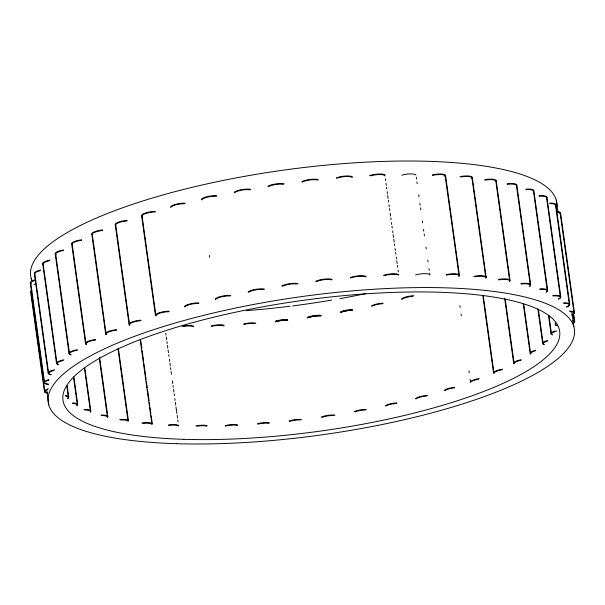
<?xml version="1.0" encoding="UTF-8"?>
<svg xmlns="http://www.w3.org/2000/svg" width="605" height="605" viewBox="0 0 605 605"><rect width="100%" height="100%" fill="white"/><g stroke="black" fill="none" stroke-linecap="round" stroke-linejoin="round"><path stroke-width="0.91" d="M560.563 212.786L574.41 312.528M560.185 213.278L574.032 313.012M573.691 313.987L574.727 321.444M573.185 313.549L574.349 321.936M556.29 200.081L557.969 212.173M571.922 312.649L573.858 326.602M555.882 204.52L569.728 304.262M555.503 205.004L569.35 304.746M546.912 197.048L560.767 296.783M560.389 297.274L546.534 197.532A9.491 2.496 -7.9 0 0 539.063 196.217M533.814 190.492L547.669 290.234M533.436 190.976L547.291 290.718M548.947 315.507L551.533 334.149M548.448 315.152L551.034 333.794M538.382 309.412L543.169 343.905M537.89 309.057L542.677 343.549M516.806 184.971L530.661 284.713M516.428 185.455L530.283 285.197M523.794 304.428L530.653 353.834M523.295 304.073L530.161 353.471M496.183 180.577L510.038 280.312M495.805 181.061L509.66 280.803M505.258 299.437L514.189 363.756A9.491 2.496 -7.9 0 1 521.17 360.232M504.63 298.152L513.698 363.401A9.93 2.609 -7.9 0 1 521.003 359.71M472.293 177.386L486.148 277.12M471.915 177.87L485.77 277.612M483.191 295.21L493.672 370.721M482.828 295.792L493.567 373.156A9.93 2.609 -7.9 0 1 502.649 369.163M445.552 175.45L459.399 275.192M445.174 175.934L459.029 275.676M459.876 305.57L460.133 307.431M461.04 313.957L461.297 315.818M468.935 370.82L469.193 372.68M470.1 379.206L470.357 381.074M416.293 177.152L416.55 179.019M416.936 181.818L417.193 183.678M418.751 194.863L419.008 196.731M419.915 203.257L420.173 205.118M420.566 207.916L420.823 209.776M422.373 220.969L422.63 222.829M423.538 229.355L423.795 231.216M424.188 234.014L424.445 235.882M425.996 247.067L426.26 248.927M427.811 260.112L428.068 261.98M428.975 268.507L429.232 270.367M429.626 273.165L429.883 275.033A9.491 2.496 -7.9 0 0 415.575 274.92M385.377 178.74L385.635 180.608M386.028 183.406L386.285 185.266M386.542 187.134L386.799 188.994M387.192 191.793L387.45 193.66M387.707 195.521L388.092 198.319M388.357 200.179L388.614 202.047M389 204.845L389.265 206.706M389.522 208.574L389.779 210.434M390.164 213.232L390.558 216.03M390.815 217.891L391.072 219.759M391.465 222.557L391.722 224.417M391.98 226.285L392.237 228.145M392.63 230.944L392.887 232.804M393.144 234.672L393.53 237.47M393.795 239.33L394.18 242.129M394.437 243.996L394.694 245.857M395.088 248.655L395.345 250.515M395.602 252.383L395.867 254.244M396.252 257.042L396.509 258.91M396.767 260.77L397.16 263.568M397.417 265.436L397.674 267.297M398.067 270.095L398.324 271.955M209.375 255.386L209.632 257.254M165.755 333.264L166.012 335.125M166.269 336.993L166.662 339.791M166.919 341.651L167.177 343.519M167.434 345.379L167.827 348.177M168.084 350.045L168.47 352.836M168.734 354.704L168.992 356.564M169.377 359.362L169.634 361.23M169.899 363.091L170.285 365.889M170.542 367.749L170.799 369.617M171.064 371.485L171.449 374.276M172.357 380.802L172.743 383.6M173 385.461L173.264 387.329M173.522 389.189L173.907 391.987M174.172 393.855L174.429 395.715M174.815 398.514L175.072 400.381M175.337 402.242L175.722 405.04M175.979 406.9L176.887 413.427M177.144 415.295L177.537 418.093M177.794 419.953L178.052 421.821M155.954 315.886L142.107 216.151A9.491 2.496 -7.9 0 1 155.167 211.962M141.608 215.788L155.462 315.53A9.93 2.609 -7.9 0 1 169.128 311.144M140.814 341.091L141.85 348.556M142.107 350.416L143.657 361.601M143.914 363.469L146.115 379.312M146.38 381.18L147.287 387.699M147.544 389.567L149.095 400.752M149.352 402.62L149.745 405.411M150.002 407.278L150.91 413.805M151.167 415.665L152.203 423.122M140.171 339.715L151.825 423.613M115.744 225.075L129.591 324.817M115.245 224.72L129.099 324.454M118.474 349.093L128.441 420.868A9.93 2.609 -7.9 0 0 119.692 419.575M117.967 348.646L127.935 420.422M106.147 334.232L92.3 234.49A9.491 2.496 -7.9 0 1 102.691 230.46M91.801 234.135L105.656 333.877M99.666 357.744L107.819 416.467M99.288 358.228L107.44 416.958M72.169 244.254L86.023 343.995M71.677 243.898L85.524 343.632M84.859 368.067L90.81 410.946M84.481 368.558L90.432 411.438M73.961 377.361L77.712 404.397M73.455 376.915L77.334 404.881M55.705 254.176L69.56 353.917M55.214 253.82L69.061 353.562M67.193 385.733L68.751 396.918M66.815 386.217L68.373 397.409M43.189 264.105L57.036 363.847M42.69 263.75L56.545 363.484M48.68 373.603L34.825 273.861A9.491 2.496 -7.9 0 1 40.104 270.722M34.334 273.505L48.188 373.24M31.226 278.398L31.619 281.189M46.857 390.966L48.801 404.919M30.772 283.276L44.619 383.018M30.273 282.921L44.127 382.662M31.082 292.192L44.936 391.934M30.59 291.837L44.437 391.579M31.823 280.123A265.618 69.847 -7.9 0 1 282.527 170.277A265.618 69.847 -7.9 0 1 556.993 206.328M365.359 293.697A250.72 65.93 -7.9 0 1 339.987 298.636M331.767 300.072A250.72 65.93 -7.9 0 1 292.782 305.888M289.992 306.236A250.72 65.93 -7.9 0 1 246.227 310.668M106.253 334.444A9.491 2.496 -7.9 0 1 116.538 330.201M129.878 325.233A9.491 2.496 -7.9 0 1 140.874 320.703M115.842 225.287A9.491 2.496 -7.9 0 1 127.027 220.961M155.931 315.666A9.491 2.496 -7.9 0 1 169.014 311.696M184.956 306.894A9.491 2.496 -7.9 0 1 198.705 303.423M170.965 207.409A9.491 2.496 -7.9 0 1 184.858 203.688M215.758 299.414A9.491 2.496 -7.9 0 1 230.331 295.974M201.768 199.93A9.491 2.496 -7.9 0 1 216.477 196.232M248.564 292.298A9.491 2.496 -7.9 0 1 264.052 289.561M234.385 192.844A9.491 2.496 -7.9 0 1 250.198 189.819M282.633 286.203A9.491 2.496 -7.9 0 1 297.191 284.025M268.272 186.748A9.491 2.496 -7.9 0 1 283.344 184.291M316.105 281.794A9.491 2.496 -7.9 0 1 331.835 279.881M302.25 182.052A9.491 2.496 -7.9 0 1 317.98 180.139M350.598 278.035A9.491 2.496 -7.9 0 1 365.511 276.84M336.743 178.293A9.491 2.496 -7.9 0 1 352.291 177.477M384.53 275.577A9.491 2.496 -7.9 0 1 398.287 275.078M370.676 175.836A9.491 2.496 -7.9 0 1 384.992 175.949M446.392 275.131A9.491 2.496 -7.9 0 1 458.998 276.137M432.537 175.389A9.491 2.496 -7.9 0 1 445.144 176.395M474.849 276.727A9.491 2.496 -7.9 0 1 485.739 278.073M460.995 176.985A9.491 2.496 -7.9 0 1 471.892 178.331A9.93 2.609 -7.9 0 0 469.593 176.108A9.93 2.609 -7.9 0 0 459.974 176.622M498.739 279.918A9.491 2.496 -7.9 0 1 509.493 281.522M484.885 180.177A9.491 2.496 -7.9 0 1 495.782 181.523M521.049 284.063A9.491 2.496 -7.9 0 1 529.557 286.467M507.194 184.321A9.491 2.496 -7.9 0 1 516.405 185.916M539.819 289.409A9.491 2.496 -7.9 0 1 546.149 292.268M525.964 189.667A9.491 2.496 -7.9 0 1 533.406 191.445M552.917 295.958A9.491 2.496 -7.9 0 1 558.733 299.112M563.656 303.355A9.491 2.496 -7.9 0 1 566.431 307.143M549.809 203.613A9.491 2.496 -7.9 0 1 555.473 205.473M570.016 311.651A9.491 2.496 -7.9 0 1 571.786 315.137M556.169 211.916A9.491 2.496 -7.9 0 1 560.154 213.739M572.436 320.839A9.491 2.496 -7.9 0 1 573.2 323.486M557.5 325.83A9.491 2.496 -7.9 0 1 555.761 324.015M552.448 334.943A9.491 2.496 -7.9 0 1 556.804 331.018M544.092 344.699A9.491 2.496 -7.9 0 1 547.616 341.001M530.751 354.046A9.491 2.496 -7.9 0 1 535.1 350.923M494.035 373.293A9.491 2.496 -7.9 0 1 501.9 369.829M470.788 382.216A9.491 2.496 -7.9 0 1 478.457 379.252M444.977 390.596A9.491 2.496 -7.9 0 1 454.65 387.828M416.149 398.869A9.491 2.496 -7.9 0 1 426.707 396.025M401.977 299.407A9.491 2.496 -7.9 0 1 412.86 296.284M385.771 406.061A9.491 2.496 -7.9 0 1 396.804 403.452M371.916 306.327A9.491 2.496 -7.9 0 1 382.95 303.71M355.294 411.786A9.491 2.496 -7.9 0 1 365.435 409.986M341.447 312.044A9.491 2.496 -7.9 0 1 351.588 310.252M322.155 417.314A9.491 2.496 -7.9 0 1 333.975 415.552M308.3 317.572A9.491 2.496 -7.9 0 1 320.128 315.81M289.424 421.458A9.491 2.496 -7.9 0 1 300.503 419.953M275.57 321.716A9.491 2.496 -7.9 0 1 287.428 320.279M257.813 424.188A9.491 2.496 -7.9 0 1 268.756 423.311M243.959 324.446A9.491 2.496 -7.9 0 1 254.902 323.569M225.4 426.132A9.491 2.496 -7.9 0 1 237.515 425.512M211.546 326.39A9.491 2.496 -7.9 0 1 224.115 325.936M196.92 426.238A9.491 2.496 -7.9 0 1 206.471 426.17M183.073 326.496A9.491 2.496 -7.9 0 1 193.434 326.768M168.621 425.459A9.491 2.496 -7.9 0 1 178.414 426.064M142.719 423.409A9.491 2.496 -7.9 0 1 151.855 424.332M105.951 334.315A9.93 2.609 -7.9 0 1 116.531 329.657M92.104 234.574A9.93 2.609 -7.9 0 1 102.676 229.915M129.682 325.097A9.93 2.609 -7.9 0 1 131.451 322.238A9.93 2.609 -7.9 0 1 140.904 320.158M115.547 225.151A9.93 2.609 -7.9 0 1 127.058 220.417M141.91 216.227A9.93 2.609 -7.9 0 1 144.988 213.164A9.93 2.609 -7.9 0 1 155.281 211.41M184.464 306.508A9.93 2.609 -7.9 0 1 198.856 302.871M170.466 207.031A9.93 2.609 -7.9 0 1 185.009 203.136M215.123 299.293A9.93 2.609 -7.9 0 1 230.52 295.421M201.268 199.552A9.93 2.609 -7.9 0 1 216.673 195.68M248.103 291.89A9.93 2.609 -7.9 0 1 264.309 289.016M234.248 192.148A9.93 2.609 -7.9 0 1 250.462 189.274M281.68 286.059A9.93 2.609 -7.9 0 1 298.114 283.609M267.834 186.317A9.93 2.609 -7.9 0 1 284.259 183.867M315.689 281.355A9.93 2.609 -7.9 0 1 332.145 279.351M301.834 181.613A9.93 2.609 -7.9 0 1 318.298 179.609M350.234 277.566A9.93 2.609 -7.9 0 1 366.229 276.508M336.388 177.825A9.93 2.609 -7.9 0 1 352.375 176.766M383.419 275.343A9.93 2.609 -7.9 0 1 398.922 274.761M369.564 175.601A9.93 2.609 -7.9 0 1 385.067 175.026M446.18 274.617A9.93 2.609 -7.9 0 1 456.367 273.868A9.93 2.609 -7.9 0 1 458.983 276.22M432.333 174.883A9.93 2.609 -7.9 0 1 442.512 174.127A9.93 2.609 -7.9 0 1 445.136 176.486M473.821 276.364A9.93 2.609 -7.9 0 1 485.974 277.876M498.611 279.389A9.93 2.609 -7.9 0 1 507.958 279.155A9.93 2.609 -7.9 0 1 509.274 281.643M484.756 179.647A9.93 2.609 -7.9 0 1 496.009 181.326M520.996 283.518A9.93 2.609 -7.9 0 1 529.466 286.331M507.141 183.776A9.93 2.609 -7.9 0 1 516.39 186.007M539.849 288.857A9.93 2.609 -7.9 0 1 546.466 291.852M525.995 189.115A9.93 2.609 -7.9 0 1 533.398 191.528M552.947 295.414A9.93 2.609 -7.9 0 1 558.407 299.006M539.093 195.672A9.93 2.609 -7.9 0 1 546.739 197.797M563.769 302.802A9.93 2.609 -7.9 0 1 566.673 306.765M549.922 203.061A9.93 2.609 -7.9 0 1 555.7 205.276M569.35 311.076A9.93 2.609 -7.9 0 1 572.058 314.751M556.358 211.364A9.93 2.609 -7.9 0 1 560.139 213.822M572.723 320.302A9.93 2.609 -7.9 0 1 572.995 323.373M557.099 325.52A9.93 2.609 -7.9 0 1 555.851 323.047M551.994 334.625A9.93 2.609 -7.9 0 1 554.868 331.011M544.114 344.548A9.93 2.609 -7.9 0 1 547.328 340.509M530.456 353.91A9.93 2.609 -7.9 0 1 535.675 350.197M470.153 382.095A9.93 2.609 -7.9 0 1 479.205 378.586M444.176 390.467A9.93 2.609 -7.9 0 1 454.635 387.283M415.348 398.74A9.93 2.609 -7.9 0 1 427.674 395.42M401.501 298.999A9.93 2.609 -7.9 0 1 413.82 295.679M385.325 405.637A9.93 2.609 -7.9 0 1 396.872 402.9M371.478 305.896A9.93 2.609 -7.9 0 1 383.018 303.166M354.235 411.604A9.93 2.609 -7.9 0 1 366.448 409.441M340.388 311.862A9.93 2.609 -7.9 0 1 352.602 309.7M321.096 417.132A9.93 2.609 -7.9 0 1 334.973 415.068M307.242 317.398A9.93 2.609 -7.9 0 1 321.119 315.326M289.099 420.974A9.93 2.609 -7.9 0 1 301.502 419.469M275.245 321.24A9.93 2.609 -7.9 0 1 287.655 319.727M257.564 423.681A9.93 2.609 -7.9 0 1 269.671 422.887M243.709 323.94A9.93 2.609 -7.9 0 1 255.817 323.146M225.151 425.625A9.93 2.609 -7.9 0 1 237.826 424.982M211.296 325.891A9.93 2.609 -7.9 0 1 223.979 325.24M195.899 425.875A9.93 2.609 -7.9 0 1 207.258 425.807M182.044 326.133A9.93 2.609 -7.9 0 1 193.411 326.065M168.53 424.922A9.93 2.609 -7.9 0 1 178.778 425.557M141.782 422.986A9.93 2.609 -7.9 0 1 152.331 424.06M65.355 395.557A9.93 2.609 -7.9 0 1 67.548 398.544M72.653 402.938A9.93 2.609 -7.9 0 1 76.956 405.721M83.929 409.517A9.93 2.609 -7.9 0 1 90.395 411.982M65.832 396.192A9.491 2.496 -7.9 0 1 67.647 398.672M72.502 403.49A9.491 2.496 -7.9 0 1 76.941 405.872M84.738 410.039A9.491 2.496 -7.9 0 1 90.266 412.156M47.833 392.94A9.93 2.609 -7.9 0 1 48.271 388.796M31.173 292.48A9.93 2.609 -7.9 0 1 31.785 290.211M58.549 364.634A9.93 2.609 -7.9 0 1 63.85 359.801M43.273 264.385A9.93 2.609 -7.9 0 1 49.996 260.059M50.843 374.51A9.93 2.609 -7.9 0 1 54.594 369.746M34.916 274.141A9.93 2.609 -7.9 0 1 40.739 270.004M48.324 384.084A9.93 2.609 -7.9 0 1 48.778 379.622M31.233 283.753A9.93 2.609 -7.9 0 1 34.931 279.881M47.477 393.152A9.491 2.496 -7.9 0 1 47.855 389.537M31.188 292.404A9.491 2.496 -7.9 0 1 31.808 290.929M58.413 364.8A9.491 2.496 -7.9 0 1 63.162 360.504M43.288 264.317A9.491 2.496 -7.9 0 1 49.307 260.763M51.221 374.813A9.491 2.496 -7.9 0 1 53.951 370.464M48.634 384.379A9.491 2.496 -7.9 0 1 49.065 380.114M34.788 284.637A9.491 2.496 -7.9 0 1 34.016 284.577M31.059 283.692A9.491 2.496 -7.9 0 1 35.219 280.372M100.937 415.038A9.93 2.609 -7.9 0 1 107.788 416.958M86.485 344.464A9.93 2.609 -7.9 0 1 95.492 339.518M72.26 244.533A9.93 2.609 -7.9 0 1 81.637 239.777M71.065 354.712A9.93 2.609 -7.9 0 1 77.266 349.705M55.796 254.463A9.93 2.609 -7.9 0 1 63.412 249.963M101.746 415.567A9.491 2.496 -7.9 0 1 107.41 417.42M120.592 420.036A9.491 2.496 -7.9 0 1 127.965 421.14M86.576 344.6A9.491 2.496 -7.9 0 1 95.545 340.055M72.275 244.465A9.491 2.496 -7.9 0 1 81.69 240.314M70.929 354.87A9.491 2.496 -7.9 0 1 77.395 350.234M55.993 254.592A9.491 2.496 -7.9 0 1 63.54 250.493M401.72 175.185A9.491 2.496 -7.9 0 1 415.93 175.079M340.471 312.498A9.93 2.609 -7.9 0 1 352.685 310.327M307.332 318.026A9.93 2.609 -7.9 0 1 321.21 315.954M275.335 321.868A9.93 2.609 -7.9 0 1 287.738 320.363M341.417 311.832A9.491 2.496 -7.9 0 1 351.558 310.04M308.278 317.36A9.491 2.496 -7.9 0 1 320.098 315.598M275.54 321.505A9.491 2.496 -7.9 0 1 287.398 320.068M176.252 443.692A265.618 69.847 -7.9 0 0 574.568 332.848A265.618 69.847 -7.9 0 0 183.164 320.748A265.618 69.847 -7.9 0 0 176.252 443.692M183.829 439.321A250.72 65.93 -7.9 0 0 559.807 334.694A250.72 65.93 -7.9 0 0 190.356 323.274A250.72 65.93 -7.9 0 0 183.829 439.321"/></g></svg>
